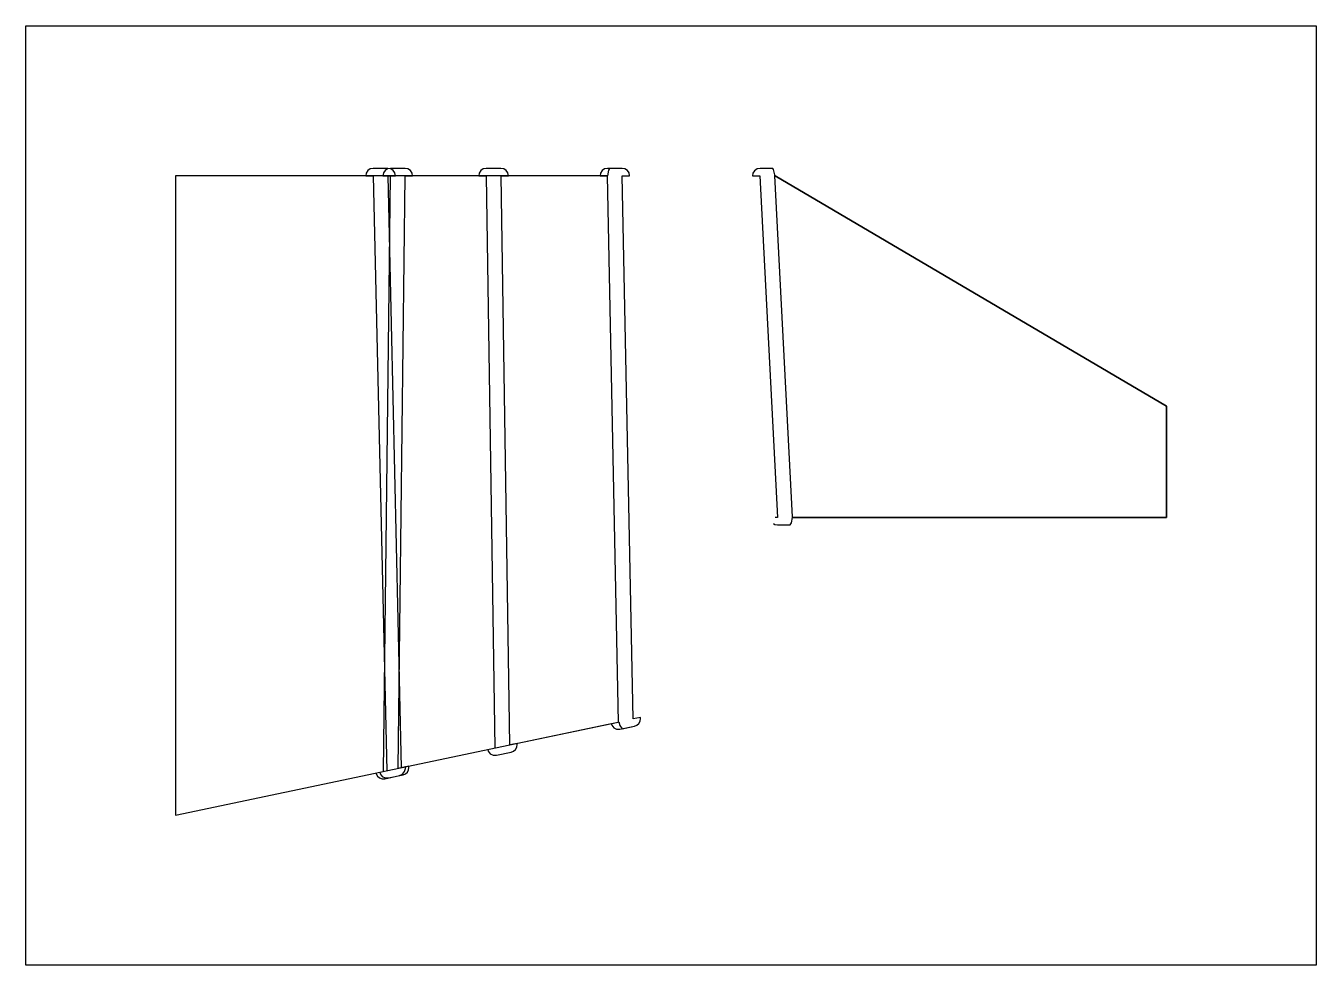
# Model space of a CAD drawing. Header units: millimetres. Extents: x -1 to 7.61, y -1 to 5.27.
import ezdxf

# ---------------------------------------------------------------- set-up
doc = ezdxf.new("R2010")
doc.units = ezdxf.units.MM
for name, color, linetype in [('000_rigid', 7, 'Continuous'), ('001_adhesive', 7, 'Continuous'), ('002_flexible', 7, 'Continuous'), ('003_adhesive', 7, 'Continuous'), ('004_rigid', 7, 'Continuous'), ('005_adhesive', 7, 'Continuous'), ('006_rigid', 7, 'Continuous'), ('007_adhesive', 7, 'Continuous'), ('008_rigid', 7, 'Continuous'), ('009_adhesive', 7, 'Continuous'), ('010_flexible', 7, 'Continuous'), ('011_adhesive', 7, 'Continuous'), ('012_rigid', 7, 'Continuous')]:
    doc.layers.add(name, color=color, linetype=linetype)

msp = doc.modelspace()

# ---------------------------------------------------------------- linework, layer by layer
at = {"layer": '000_rigid'}
msp.add_lwpolyline([(-1, -1), (-1, 5.2662), (7.6111, 5.2662), (7.6111, -1)], close=True, dxfattribs=at)
msp.add_lwpolyline([(1.3369, 0.2815), (1.3379, 0.2757), (1.3468, 0.2603), (1.3606, 0.249), (1.3774, 0.2432), (1.3953, 0.2437), (1.4934, 0.2644), (1.5137, 0.2738), (1.5279, 0.291), (1.5332, 0.3128), (1.5333, 0.3228), (1.4842, 0.3125), (1.532, 4.2662), (1.5807, 4.2662), (1.5774, 4.2839), (1.5666, 4.3003), (1.5503, 4.3113), (1.5309, 4.3152), (1.4331, 4.3152), (1.414, 4.3114), (1.3979, 4.3007), (1.387, 4.2847), (1.3831, 4.2662), (1.432, 4.2662), (1.3839, 0.2914)], dxfattribs=at)
at = {"layer": '001_adhesive'}
msp.add_lwpolyline([(-1, -1), (-1, 5.2662), (7.6111, 5.2662), (7.6111, -1)], close=True, dxfattribs=at)
msp.add_lwpolyline([(1.3369, 0.2815), (1.3379, 0.2757), (1.3468, 0.2603), (1.3606, 0.249), (1.3774, 0.2432), (1.3953, 0.2437), (1.4934, 0.2644), (1.5137, 0.2738), (1.5279, 0.291), (1.5332, 0.3128), (1.5333, 0.3228), (1.4842, 0.3125), (1.532, 4.2662), (1.5807, 4.2662), (1.5774, 4.2839), (1.5666, 4.3003), (1.5503, 4.3113), (1.5309, 4.3152), (1.4331, 4.3152), (1.414, 4.3114), (1.3979, 4.3007), (1.387, 4.2847), (1.3831, 4.2662), (1.432, 4.2662), (1.3839, 0.2914)], dxfattribs=at)
at = {"layer": '002_flexible'}
msp.add_lwpolyline([(-1, -1), (-1, 5.2662), (7.6111, 5.2662), (7.6111, -1)], close=True, dxfattribs=at)
at = {"layer": '003_adhesive'}
msp.add_lwpolyline([(-1, -1), (-1, 5.2662), (7.6111, 5.2662), (7.6111, -1)], close=True, dxfattribs=at)
msp.add_lwpolyline([(1.3369, 0.2815), (1.3379, 0.2757), (1.3468, 0.2603), (1.3606, 0.249), (1.3774, 0.2432), (1.3953, 0.2437), (1.4934, 0.2644), (1.5137, 0.2738), (1.5279, 0.291), (1.5332, 0.3128), (1.5333, 0.3228), (1.4842, 0.3125), (1.532, 4.2662), (1.5807, 4.2662), (1.5774, 4.2839), (1.5666, 4.3003), (1.5503, 4.3113), (1.5309, 4.3152), (1.4331, 4.3152), (1.414, 4.3114), (1.3979, 4.3007), (1.387, 4.2847), (1.3831, 4.2662), (1.432, 4.2662), (1.3839, 0.2914)], dxfattribs=at)
at = {"layer": '004_rigid'}
msp.add_lwpolyline([(-1, -1), (-1, 5.2662), (7.6111, 5.2662), (7.6111, -1)], close=True, dxfattribs=at)
msp.add_lwpolyline([(1.3369, 0.2815), (1.3379, 0.2757), (1.3468, 0.2603), (1.3606, 0.249), (1.3774, 0.2432), (1.3953, 0.2437), (1.4934, 0.2644), (1.5137, 0.2738), (1.5279, 0.291), (1.5332, 0.3128), (1.5333, 0.3228), (1.4842, 0.3125), (1.532, 4.2662), (1.5807, 4.2662), (1.5774, 4.2839), (1.5666, 4.3003), (1.5503, 4.3113), (1.5309, 4.3152), (1.4331, 4.3152), (1.414, 4.3114), (1.3979, 4.3007), (1.387, 4.2847), (1.3831, 4.2662), (1.432, 4.2662), (1.3839, 0.2914)], dxfattribs=at)
at = {"layer": '005_adhesive'}
msp.add_lwpolyline([(-1, -1), (-1, 5.2662), (7.6111, 5.2662), (7.6111, -1)], close=True, dxfattribs=at)
for points in [[(3.0295, 4.2662), (3.0254, 4.285), (3.0145, 4.3008), (2.9984, 4.3114), (2.9794, 4.3152), (2.8955, 4.3152), (2.8876, 4.303), (2.8809, 4.2662), (0, 4.2662), (0, 0), (2.2295, 0.4694), (2.9534, 0.6219), (2.9574, 0.6227), (2.9634, 0.5985), (2.9803, 0.5775), (3.0622, 0.5947), (3.0782, 0.6011), (3.0911, 0.6125), (3.0993, 0.6276), (3.102, 0.6447), (3.1018, 0.6531), (3.053, 0.6428), (2.9805, 4.2662)], [(3.9895, 1.9458), (3.9898, 1.9457), (3.9986, 1.9401), (4.0173, 1.9365), (4.1011, 1.9365), (4.11, 1.9508), (4.1153, 1.9855), (6.6111, 1.9855), (6.6111, 2.728), (5.6068, 3.3196), (4, 4.2662), (3.9986, 4.2662), (3.9984, 4.2713), (3.9893, 4.308), (3.9842, 4.3152), (3.8997, 4.3152), (3.8798, 4.3111), (3.8633, 4.2996), (3.8527, 4.2825), (3.8502, 4.2662), (3.8985, 4.2662), (4.0162, 1.9855), (4, 1.9855)]]:
    msp.add_lwpolyline(points, dxfattribs=at)
at = {"layer": '006_rigid'}
for points in [[(-1, -1), (-1, 5.2662), (7.6111, 5.2662), (7.6111, -1)], [(4.1153, 1.9855), (4.1161, 1.9906), (3.9986, 4.2662), (4, 4.2662), (6.6111, 2.728), (6.6111, 1.9855)]]:
    msp.add_lwpolyline(points, close=True, dxfattribs=at)
for points in [[(3.0295, 4.2662), (3.0254, 4.285), (3.0145, 4.3008), (2.9984, 4.3114), (2.9794, 4.3152), (2.8955, 4.3152), (2.8876, 4.303), (2.8809, 4.2662), (0, 4.2662), (0, 0), (2.2295, 0.4694), (2.9534, 0.6219), (2.9574, 0.6227), (2.9634, 0.5985), (2.9803, 0.5775), (3.0622, 0.5947), (3.0782, 0.6011), (3.0911, 0.6125), (3.0993, 0.6276), (3.102, 0.6447), (3.1018, 0.6531), (3.053, 0.6428), (2.9805, 4.2662)], [(3.9895, 1.9458), (3.9898, 1.9457), (3.9986, 1.9401), (4.0173, 1.9365), (4.1011, 1.9365), (4.11, 1.9508), (4.1153, 1.9855), (6.6111, 1.9855), (6.6111, 2.728), (4, 4.2662), (3.9986, 4.2662), (3.9984, 4.2713), (3.9893, 4.308), (3.9842, 4.3152), (3.8997, 4.3152), (3.8798, 4.3111), (3.8633, 4.2996), (3.8527, 4.2825), (3.8502, 4.2662), (3.8985, 4.2662), (4.0162, 1.9855), (4, 1.9855)]]:
    msp.add_lwpolyline(points, dxfattribs=at)
at = {"layer": '007_adhesive'}
for points in [[(-1, -1), (-1, 5.2662), (7.6111, 5.2662), (7.6111, -1)], [(4.1153, 1.9855), (4.1161, 1.9906), (3.9986, 4.2662), (4, 4.2662), (6.6111, 2.728), (6.6111, 1.9855)]]:
    msp.add_lwpolyline(points, close=True, dxfattribs=at)
for points in [[(3.0295, 4.2662), (3.0254, 4.285), (3.0145, 4.3008), (2.9984, 4.3114), (2.9794, 4.3152), (2.8955, 4.3152), (2.8876, 4.303), (2.8809, 4.2662), (0, 4.2662), (0, 0), (2.2295, 0.4694), (2.8855, 0.6076), (2.9534, 0.6219), (2.9574, 0.6227), (2.9634, 0.5985), (2.9803, 0.5775), (3.0622, 0.5947), (3.0782, 0.6011), (3.0911, 0.6125), (3.0993, 0.6276), (3.102, 0.6447), (3.1018, 0.6531), (3.053, 0.6428), (2.9805, 4.2662)], [(3.9895, 1.9458), (3.9898, 1.9457), (3.9986, 1.9401), (4.0173, 1.9365), (4.1011, 1.9365), (4.11, 1.9508), (4.1153, 1.9855), (6.6111, 1.9855), (6.6111, 2.728), (4, 4.2662), (3.9986, 4.2662), (3.9984, 4.2713), (3.9893, 4.308), (3.9842, 4.3152), (3.8997, 4.3152), (3.8798, 4.3111), (3.8633, 4.2996), (3.8527, 4.2825), (3.8502, 4.2662), (3.8985, 4.2662), (4.0162, 1.9855), (4, 1.9855)]]:
    msp.add_lwpolyline(points, dxfattribs=at)
at = {"layer": '008_rigid'}
for points in [[(-1, -1), (-1, 5.2662), (7.6111, 5.2662), (7.6111, -1)], [(4.1153, 1.9855), (4.1161, 1.9906), (3.9986, 4.2662), (4, 4.2662), (6.6111, 2.728), (6.6111, 1.9855)]]:
    msp.add_lwpolyline(points, close=True, dxfattribs=at)
for points in [[(1.3619, 0.2867), (1.3647, 0.2755), (1.3784, 0.2586), (1.3979, 0.2491), (1.4198, 0.2489), (1.5172, 0.2694), (1.5332, 0.2758), (1.5461, 0.2873), (1.5543, 0.3024), (1.5569, 0.3196), (1.5567, 0.3278), (1.508, 0.3175), (1.4172, 4.2662), (1.4662, 4.2662), (1.4621, 4.2851), (1.4511, 4.3009), (1.4351, 4.3114), (1.4161, 4.3152), (1.3183, 4.3152), (1.2988, 4.3112), (1.2824, 4.3001), (1.2717, 4.2835), (1.2686, 4.2662), (1.3172, 4.2662), (1.4084, 0.2965)], [(2.0833, 0.4387), (2.086, 0.4277), (2.0996, 0.4106), (2.1193, 0.4011), (2.1412, 0.4008), (2.2387, 0.4213), (2.2547, 0.4277), (2.2676, 0.4391), (2.2758, 0.4541), (2.2785, 0.4711), (2.2784, 0.4797), (2.2295, 0.4694), (2.1714, 4.2662), (2.2203, 4.2662), (2.2163, 4.2848), (2.2054, 4.3008), (2.1893, 4.3114), (2.1703, 4.3152), (2.0725, 4.3152), (2.0531, 4.3113), (2.0367, 4.3002), (2.026, 4.2837), (2.0227, 4.2662), (2.0713, 4.2662), (2.1299, 0.4485)], [(2.9069, 0.6121), (2.9096, 0.6009), (2.9233, 0.584), (2.9429, 0.5744), (2.9648, 0.5742), (3.0622, 0.5947), (3.0782, 0.6011), (3.0911, 0.6125), (3.0993, 0.6276), (3.102, 0.6447), (3.1018, 0.6531), (3.053, 0.6428), (2.9805, 4.2662), (3.0295, 4.2662), (3.0254, 4.285), (3.0145, 4.3008), (2.9984, 4.3114), (2.9794, 4.3152), (2.8816, 4.3152), (2.8622, 4.3112), (2.8458, 4.3001), (2.8351, 4.2836), (2.8319, 4.2662), (2.8805, 4.2662), (2.9534, 0.6219)], [(3.9895, 1.9458), (3.9898, 1.9457), (3.9986, 1.9401), (4.0173, 1.9365), (4.1011, 1.9365), (4.11, 1.9508), (4.1153, 1.9855), (6.6111, 1.9855), (6.6111, 2.728), (4, 4.2662), (3.9986, 4.2662), (3.9984, 4.2713), (3.9893, 4.308), (3.9842, 4.3152), (3.8997, 4.3152), (3.8798, 4.3111), (3.8633, 4.2996), (3.8527, 4.2825), (3.8502, 4.2662), (3.8985, 4.2662), (4.0162, 1.9855), (4, 1.9855)]]:
    msp.add_lwpolyline(points, dxfattribs=at)
at = {"layer": '009_adhesive'}
for points in [[(-1, -1), (-1, 5.2662), (7.6111, 5.2662), (7.6111, -1)], [(4.1153, 1.9855), (4.1161, 1.9906), (3.9986, 4.2662), (4, 4.2662), (6.6111, 2.728), (6.6111, 1.9855)]]:
    msp.add_lwpolyline(points, close=True, dxfattribs=at)
for points in [[(1.3619, 0.2867), (1.3647, 0.2755), (1.3784, 0.2586), (1.3979, 0.2491), (1.4198, 0.2489), (1.5172, 0.2694), (1.5332, 0.2758), (1.5461, 0.2873), (1.5543, 0.3024), (1.5569, 0.3196), (1.5567, 0.3278), (1.508, 0.3175), (1.4172, 4.2662), (1.4662, 4.2662), (1.4621, 4.2851), (1.4511, 4.3009), (1.4351, 4.3114), (1.4161, 4.3152), (1.3183, 4.3152), (1.2988, 4.3112), (1.2824, 4.3001), (1.2717, 4.2835), (1.2686, 4.2662), (1.3172, 4.2662), (1.4084, 0.2965)], [(2.0833, 0.4387), (2.086, 0.4277), (2.0996, 0.4106), (2.1193, 0.4011), (2.1412, 0.4008), (2.2387, 0.4213), (2.2547, 0.4277), (2.2676, 0.4391), (2.2758, 0.4541), (2.2785, 0.4711), (2.2784, 0.4797), (2.2295, 0.4694), (2.1714, 4.2662), (2.2203, 4.2662), (2.2163, 4.2848), (2.2054, 4.3008), (2.1893, 4.3114), (2.1703, 4.3152), (2.0725, 4.3152), (2.0531, 4.3113), (2.0367, 4.3002), (2.026, 4.2837), (2.0227, 4.2662), (2.0713, 4.2662), (2.1299, 0.4485)], [(2.9069, 0.6121), (2.9096, 0.6009), (2.9233, 0.584), (2.9429, 0.5744), (2.9648, 0.5742), (3.0622, 0.5947), (3.0782, 0.6011), (3.0911, 0.6125), (3.0993, 0.6276), (3.102, 0.6447), (3.1018, 0.6531), (3.053, 0.6428), (2.9805, 4.2662), (3.0295, 4.2662), (3.0254, 4.285), (3.0145, 4.3008), (2.9984, 4.3114), (2.9794, 4.3152), (2.8816, 4.3152), (2.8622, 4.3112), (2.8458, 4.3001), (2.8351, 4.2836), (2.8319, 4.2662), (2.8805, 4.2662), (2.9534, 0.6219)], [(3.9895, 1.9458), (3.9898, 1.9457), (3.9986, 1.9401), (4.0173, 1.9365), (4.1011, 1.9365), (4.11, 1.9508), (4.1153, 1.9855), (6.6111, 1.9855), (6.6111, 2.728), (4, 4.2662), (3.9986, 4.2662), (3.9984, 4.2713), (3.9893, 4.308), (3.9842, 4.3152), (3.8997, 4.3152), (3.8798, 4.3111), (3.8633, 4.2996), (3.8527, 4.2825), (3.8502, 4.2662), (3.8985, 4.2662), (4.0162, 1.9855), (4, 1.9855)]]:
    msp.add_lwpolyline(points, dxfattribs=at)
at = {"layer": '010_flexible'}
for points in [[(-1, -1), (-1, 5.2662), (7.6111, 5.2662), (7.6111, -1)], [(4.1153, 1.9855), (4.1161, 1.9906), (3.9986, 4.2662), (4, 4.2662), (6.6111, 2.728), (6.6111, 1.9855)]]:
    msp.add_lwpolyline(points, close=True, dxfattribs=at)
msp.add_lwpolyline([(3.9895, 1.9458), (3.9898, 1.9457), (3.9986, 1.9401), (4.0173, 1.9365), (4.1011, 1.9365), (4.11, 1.9508), (4.1153, 1.9855), (6.6111, 1.9855), (6.6111, 2.728), (4, 4.2662), (3.9986, 4.2662), (3.9984, 4.2713), (3.9893, 4.308), (3.9842, 4.3152), (3.8997, 4.3152), (3.8798, 4.3111), (3.8633, 4.2996), (3.8527, 4.2825), (3.8502, 4.2662), (3.8985, 4.2662), (4.0162, 1.9855), (4, 1.9855)], dxfattribs=at)
at = {"layer": '011_adhesive'}
for points in [[(-1, -1), (-1, 5.2662), (7.6111, 5.2662), (7.6111, -1)], [(4.1153, 1.9855), (4.1161, 1.9906), (3.9986, 4.2662), (4, 4.2662), (6.6111, 2.728), (6.6111, 1.9855)]]:
    msp.add_lwpolyline(points, close=True, dxfattribs=at)
for points in [[(1.3619, 0.2867), (1.3647, 0.2755), (1.3784, 0.2586), (1.3979, 0.2491), (1.4198, 0.2489), (1.5172, 0.2694), (1.5332, 0.2758), (1.5461, 0.2873), (1.5543, 0.3024), (1.5569, 0.3196), (1.5567, 0.3278), (1.508, 0.3175), (1.4172, 4.2662), (1.4662, 4.2662), (1.4621, 4.2851), (1.4511, 4.3009), (1.4351, 4.3114), (1.4161, 4.3152), (1.3183, 4.3152), (1.2988, 4.3112), (1.2824, 4.3001), (1.2717, 4.2835), (1.2686, 4.2662), (1.3172, 4.2662), (1.4084, 0.2965)], [(2.0833, 0.4387), (2.086, 0.4277), (2.0996, 0.4106), (2.1193, 0.4011), (2.1412, 0.4008), (2.2387, 0.4213), (2.2547, 0.4277), (2.2676, 0.4391), (2.2758, 0.4541), (2.2785, 0.4711), (2.2784, 0.4797), (2.2295, 0.4694), (2.1714, 4.2662), (2.2203, 4.2662), (2.2163, 4.2848), (2.2054, 4.3008), (2.1893, 4.3114), (2.1703, 4.3152), (2.0725, 4.3152), (2.0531, 4.3113), (2.0367, 4.3002), (2.026, 4.2837), (2.0227, 4.2662), (2.0713, 4.2662), (2.1299, 0.4485)], [(2.9069, 0.6121), (2.9096, 0.6009), (2.9233, 0.584), (2.9429, 0.5744), (2.9648, 0.5742), (3.0622, 0.5947), (3.0782, 0.6011), (3.0911, 0.6125), (3.0993, 0.6276), (3.102, 0.6447), (3.1018, 0.6531), (3.053, 0.6428), (2.9805, 4.2662), (3.0295, 4.2662), (3.0254, 4.285), (3.0145, 4.3008), (2.9984, 4.3114), (2.9794, 4.3152), (2.8816, 4.3152), (2.8622, 4.3112), (2.8458, 4.3001), (2.8351, 4.2836), (2.8319, 4.2662), (2.8805, 4.2662), (2.9534, 0.6219)], [(3.9895, 1.9458), (3.9898, 1.9457), (3.9986, 1.9401), (4.0173, 1.9365), (4.1011, 1.9365), (4.11, 1.9508), (4.1153, 1.9855), (6.6111, 1.9855), (6.6111, 2.728), (4, 4.2662), (3.9986, 4.2662), (3.9984, 4.2713), (3.9893, 4.308), (3.9842, 4.3152), (3.8997, 4.3152), (3.8798, 4.3111), (3.8633, 4.2996), (3.8527, 4.2825), (3.8502, 4.2662), (3.8985, 4.2662), (4.0162, 1.9855), (4, 1.9855)]]:
    msp.add_lwpolyline(points, dxfattribs=at)
at = {"layer": '012_rigid'}
for points in [[(-1, -1), (-1, 5.2662), (7.6111, 5.2662), (7.6111, -1)], [(4.1153, 1.9855), (4.1161, 1.9906), (3.9986, 4.2662), (4, 4.2662), (6.6111, 2.728), (6.6111, 1.9855)]]:
    msp.add_lwpolyline(points, close=True, dxfattribs=at)
for points in [[(1.3619, 0.2867), (1.3647, 0.2755), (1.3784, 0.2586), (1.3979, 0.2491), (1.4198, 0.2489), (1.5172, 0.2694), (1.5332, 0.2758), (1.5461, 0.2873), (1.5543, 0.3024), (1.5569, 0.3196), (1.5567, 0.3278), (1.508, 0.3175), (1.4172, 4.2662), (1.4662, 4.2662), (1.4621, 4.2851), (1.4511, 4.3009), (1.4351, 4.3114), (1.4161, 4.3152), (1.3183, 4.3152), (1.2988, 4.3112), (1.2824, 4.3001), (1.2717, 4.2835), (1.2686, 4.2662), (1.3172, 4.2662), (1.4084, 0.2965)], [(2.0833, 0.4387), (2.086, 0.4277), (2.0996, 0.4106), (2.1193, 0.4011), (2.1412, 0.4008), (2.2387, 0.4213), (2.2547, 0.4277), (2.2676, 0.4391), (2.2758, 0.4541), (2.2785, 0.4711), (2.2784, 0.4797), (2.2295, 0.4694), (2.1714, 4.2662), (2.2203, 4.2662), (2.2163, 4.2848), (2.2054, 4.3008), (2.1893, 4.3114), (2.1703, 4.3152), (2.0725, 4.3152), (2.0531, 4.3113), (2.0367, 4.3002), (2.026, 4.2837), (2.0227, 4.2662), (2.0713, 4.2662), (2.1299, 0.4485)], [(2.9069, 0.6121), (2.9096, 0.6009), (2.9233, 0.584), (2.9429, 0.5744), (2.9648, 0.5742), (3.0622, 0.5947), (3.0782, 0.6011), (3.0911, 0.6125), (3.0993, 0.6276), (3.102, 0.6447), (3.1018, 0.6531), (3.053, 0.6428), (2.9805, 4.2662), (3.0295, 4.2662), (3.0254, 4.285), (3.0145, 4.3008), (2.9984, 4.3114), (2.9794, 4.3152), (2.8816, 4.3152), (2.8622, 4.3112), (2.8458, 4.3001), (2.8351, 4.2836), (2.8319, 4.2662), (2.8805, 4.2662), (2.9534, 0.6219)], [(3.9895, 1.9458), (3.9898, 1.9457), (3.9986, 1.9401), (4.0173, 1.9365), (4.1011, 1.9365), (4.11, 1.9508), (4.1153, 1.9855), (6.6111, 1.9855), (6.6111, 2.728), (4, 4.2662), (3.9986, 4.2662), (3.9984, 4.2713), (3.9893, 4.308), (3.9842, 4.3152), (3.8997, 4.3152), (3.8798, 4.3111), (3.8633, 4.2996), (3.8527, 4.2825), (3.8502, 4.2662), (3.8985, 4.2662), (4.0162, 1.9855), (4, 1.9855)]]:
    msp.add_lwpolyline(points, dxfattribs=at)

doc.saveas('drawing.dxf')
